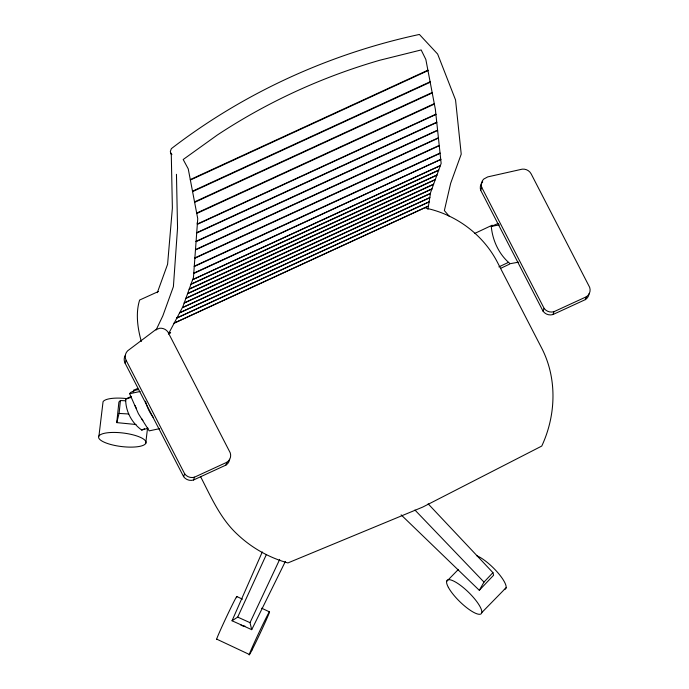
<?xml version="1.0" encoding="UTF-8"?>
<svg xmlns="http://www.w3.org/2000/svg" width="689" height="689" viewBox="0 0 689 689"><rect width="100%" height="100%" fill="white"/><g stroke="black" fill="none" stroke-linecap="round" stroke-linejoin="round"><path stroke-width="1.03" d="M136.026 424.502L116.76 422.615L118.904 402.014L120.42 400.542L125.794 400.8M116.76 422.615L119.076 413.426L120.42 400.542M98.932 436.059L103.057 401.713A23.865 6.812 6.9 0 1 127.336 398.681M145.698 443.492A23.865 6.812 6.9 0 0 114.021 432.434A23.865 6.812 6.9 0 0 107.217 443.397A23.865 6.812 6.9 0 0 145.698 443.492L147.575 427.878M427.921 209.396L430.582 192.584L441.149 163.388L435.353 109.25L425.845 59.478L421.168 49.953L379.734 60.253A608.008 581.438 19.9 0 0 217.302 135.035L183.188 159.512L188.235 168.865L197.743 218.637L193.463 277.417L182.895 306.614L168.4 334.053M125.105 363.198L126.139 360.338A8.724 8.337 19.9 0 1 127.698 350.779L155.438 329.885L159.693 328.248A8.716 8.337 19.9 0 1 167.875 331.891L230.229 452.819A8.647 8.268 19.9 0 1 226.922 462.25L225.889 465.109L193.514 480.009A8.647 8.268 19.9 0 1 183.618 476.659L125.105 363.198A8.724 8.337 19.9 0 1 125.553 354.956M157.299 292.704L167.591 264.275L172.379 208.044L171.26 153.191L171.88 154.629M183.618 476.659L184.652 473.799L126.139 360.338M193.514 480.009L194.548 477.158L226.922 462.25M480.698 190.259L481.732 187.399A8.716 8.337 19.9 0 1 483.738 179.071L487.726 176.901L522.228 169.149A8.724 8.337 19.9 0 1 531.159 173.878L589.663 287.339A8.647 8.268 19.9 0 1 586.365 296.778L585.331 299.629L552.957 314.537A8.647 8.268 19.9 0 1 543.053 311.178L480.698 190.259A8.716 8.337 19.9 0 1 482.705 181.922M543.053 311.178L544.086 308.327L481.732 187.399M552.957 314.537L553.99 311.678L586.365 296.778M133.106 392.058L133.838 390.181L137.731 388.432M285.358 561.466L251.718 629.66L232.038 620.763L262.294 551.932M232.038 620.763L237.705 617.103L266.359 554.585M251.718 629.66L250.012 622.667L279.7 559.408M156.076 330.031L162.828 315.855L173.395 286.658L177.547 227.938L176.453 174.291M401.11 514.847L479.311 590.309L483.988 582.093L492.936 572.645L428.136 503.831M159.65 428.636L149.203 430.875L138.394 413.658L129.653 393.72L130.609 392.454L135.483 390.189L138.498 389.543M479.311 590.309L493.617 575.212L492.936 572.645M446.618 581.464L458.409 569.407M481.818 612.547L506.131 587.683M474.799 233.407L492.179 225.208L492.575 225.803M498.888 266.876L508.508 262.345L510.144 263.706L518.516 262.164M500.86 268.245L509.55 264.145M190.285 179.579L427.895 70.192M190.371 180.027L427.981 70.631M192.498 191.18L430.108 81.793M192.584 191.628L430.194 82.241M194.548 201.894L432.158 92.507M194.634 202.342L432.244 92.955M196.675 213.056L434.294 103.66M196.761 213.504L434.371 104.108M435.887 114.193L197.355 224.003L197.149 222.9M197.33 224.338L435.922 114.495M196.718 232.701L436.74 122.203M196.692 233.037L436.774 122.504M196.089 241.322L437.593 130.143M196.072 241.658L437.627 130.445M195.487 249.616L438.411 137.783M195.461 249.943L438.445 138.084M194.884 257.901L439.229 145.413M194.858 258.237L439.263 145.723M194.281 266.195L440.047 153.053M194.255 266.522L440.082 153.354M193.773 273.145L440.96 159.348L193.747 273.473M191.025 284.152L438.712 170.123M190.956 284.342L438.643 170.312M189.26 289.027L436.947 174.997M189.191 289.216L436.878 175.187M187.632 293.531L435.319 179.502M187.563 293.721L435.25 179.683M185.935 298.216L433.622 184.187M185.866 298.406L433.553 184.376M184.239 302.902L431.925 188.872M184.17 303.091L431.857 189.062M170.639 332.546L168.624 333.631L170.579 332.735M148.083 428.257L141.71 430.057A38.868 37.172 19.9 0 1 125.656 399.009L131.427 396.356M141.71 430.057L144.604 428.73M508.508 262.345C498.397 253.173 492.506 239.893 491.266 226.397L498.199 223.434M158.496 291.473L139.643 300.034C135.449 313.116 137.628 328.472 141.34 341.511M125.656 399.009L130.764 397.562M129.653 393.72L140.074 391.49M491.266 226.397L499.353 224.898M119.076 413.426L128.748 413.986M425.905 208.173C456.075 214.572 483.023 234.544 497.269 261.984L540.968 346.731C557.392 377.4 556.299 414.907 541.761 446.059L422.667 507.113L287.907 562.93C269.201 557.711 251.829 547.953 237.696 534.638C220.385 518.834 211.041 496.907 200.508 476.512M237.705 617.103L250.012 622.667M236.706 596.476L242.476 599.18M261.682 608.206L269.365 611.815M249.521 654.55L216.871 639.211A23.865 0.672 -64.8 0 1 227.198 615.406A23.865 0.672 -64.8 0 1 236.499 597.733M414.933 510.024L483.988 582.093M449.504 216.544L444.362 210.593L450.649 183.343L461.225 154.147L455.55 99.948L437.636 54.052L419.394 34.45C329.635 53.733 244.173 92.645 171.363 148.643L170.338 151.451L170.846 153.974M133.838 390.181L134.234 390.766M141.9 418.964L142.907 420.626M135.018 405.494L136.267 408.258M589.035 293.755A8.647 8.268 19.9 0 1 585.331 299.629M553.99 311.678A8.647 8.268 19.9 0 1 544.086 308.327M229.601 459.236A8.647 8.268 19.9 0 1 225.889 465.109M194.548 477.158A8.647 8.268 19.9 0 1 184.652 473.799M153.302 417.482A47.033 44.621 15.7 0 1 145.525 401.196M476.444 555.575A23.865 6.399 44.4 0 1 499.069 574.144A23.865 6.399 44.4 0 1 504.305 589.414M244.948 626.103A5.452 5.219 19.9 0 1 240.556 624.682M192.653 279.656L440.34 165.627L192.653 279.656M174.128 323.15L428.489 206.045L174.128 323.15M176.849 317.999L429.152 201.843L176.849 317.999M179.631 312.823L429.781 197.657L179.631 312.823M182.542 307.587L430.444 193.463L182.542 307.587M448.367 587.347A23.865 6.399 44.4 0 0 478.855 614.269A23.865 6.399 44.4 0 0 465.437 589.396A23.865 6.399 44.4 0 0 448.367 587.347M251.967 650.089A23.865 0.672 -64.8 0 0 269.149 613.081A23.865 0.672 -64.8 0 0 257.204 636.386A23.865 0.672 -64.8 0 0 251.967 650.089"/></g></svg>
